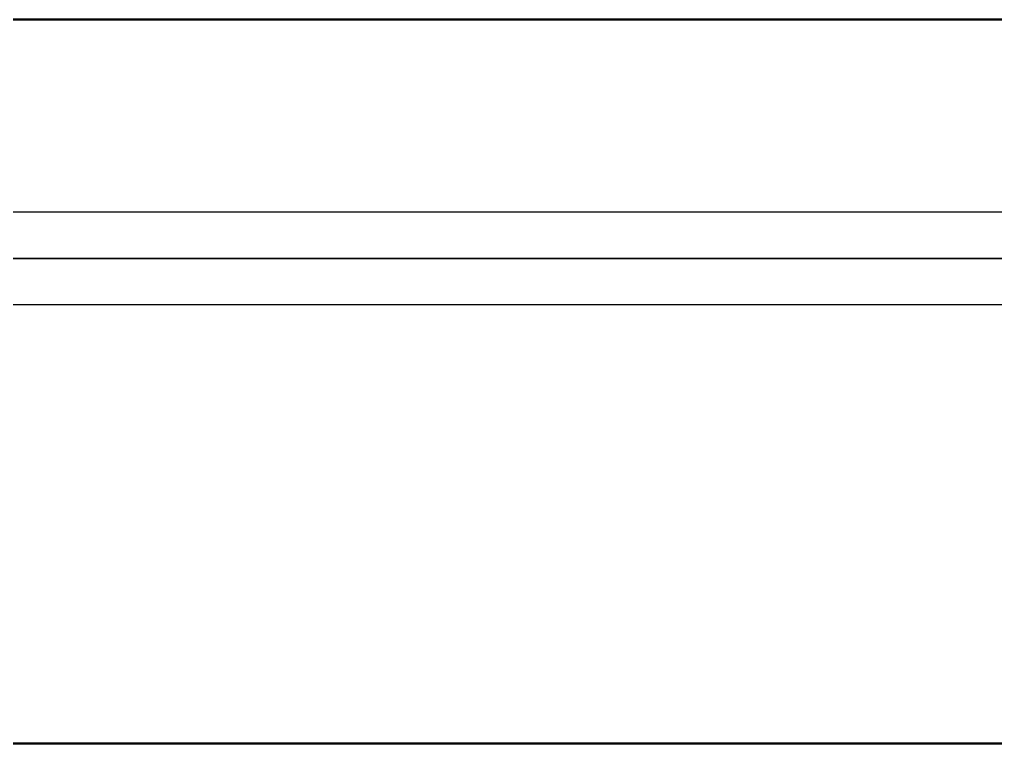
# Model space of a CAD drawing. Header units: millimetres. Extents: x 0 to 594, y 0 to 420.
# Drawn here: x 207.87 to 213.26, y 341.62 to 345.62 of the extents above; entities that cross this region are included whole.
import ezdxf

# ---------------------------------------------------------------- set-up
doc = ezdxf.new("R2010")
doc.units = ezdxf.units.MM
doc.linetypes.add('ISO02-TRAZOS', pattern=[3.75, 3, -0.75])
doc.layers.add('01-VISIBLE', color=7, linetype='CONTINUOUS', lineweight=50)
doc.layers.add('02-OCULTA', color=4, linetype='ISO02-TRAZOS', lineweight=25)

msp = doc.modelspace()

# ---------------------------------------------------------------- linework, layer by layer
at = {"layer": '01-VISIBLE'}
for p, q in [((223.3, 345.62), (182.5, 345.62)), ((223.3, 341.62), (182.5, 341.62))]:
    msp.add_line(p, q, dxfattribs=at)
at = {"layer": '02-OCULTA'}
for p, q in [((221.55, 345.62), (182.5, 345.62)), ((221.55, 345.62), (182.5, 345.62)), ((223.3, 345.62), (182.5, 345.62)), ((221.55, 341.62), (182.5, 341.62)), ((223.3, 341.62), (182.5, 341.62)), ((221.55, 341.62), (182.5, 341.62))]:
    msp.add_line(p, q, dxfattribs=at)
for points in [[(213.2955, 345.62), (213.2455, 345.62), (213.1954, 345.62), (213.1454, 345.62), (213.0954, 345.62), (213.0453, 345.62), (212.9953, 345.62), (212.9453, 345.62), (212.8953, 345.62), (212.8452, 345.62), (212.7952, 345.62), (212.7452, 345.62), (212.6952, 345.62), (212.6451, 345.62), (212.5951, 345.62), (212.5451, 345.62), (212.495, 345.62), (212.445, 345.62), (212.395, 345.62), (212.345, 345.62), (212.2949, 345.62), (212.2449, 345.62), (212.1949, 345.62), (212.1448, 345.62), (212.0948, 345.62), (212.0448, 345.62), (211.9948, 345.62), (211.9447, 345.62), (211.8947, 345.62), (211.8447, 345.62), (211.7947, 345.62), (211.7446, 345.62), (211.6946, 345.62), (211.6446, 345.62), (211.5945, 345.62), (211.5445, 345.62), (211.4945, 345.62), (211.4445, 345.62), (211.3944, 345.62), (211.3444, 345.62), (211.2944, 345.62), (211.2444, 345.62), (211.1943, 345.62), (211.1443, 345.62), (211.0943, 345.62), (211.0442, 345.62), (210.9942, 345.62), (210.9442, 345.62), (210.8942, 345.62), (210.8441, 345.62), (210.7941, 345.62), (210.7441, 345.62), (210.6941, 345.62), (210.644, 345.62), (210.594, 345.62), (210.544, 345.62), (210.4939, 345.62), (210.4439, 345.62), (210.3939, 345.62), (210.3439, 345.62), (210.2938, 345.62), (210.2438, 345.62), (210.1938, 345.62), (210.1438, 345.62), (210.0937, 345.62), (210.0437, 345.62), (209.9937, 345.62), (209.9436, 345.62), (209.8936, 345.62), (209.8436, 345.62), (209.7936, 345.62), (209.7435, 345.62), (209.6935, 345.62), (209.6435, 345.62), (209.5935, 345.62), (209.5434, 345.62), (209.4934, 345.62), (209.4434, 345.62), (209.3933, 345.62), (209.3433, 345.62), (209.2933, 345.62), (209.2433, 345.62), (209.1932, 345.62), (209.1432, 345.62), (209.0932, 345.62), (209.0432, 345.62), (208.9931, 345.62), (208.9431, 345.62), (208.8931, 345.62), (208.843, 345.62), (208.793, 345.62), (208.743, 345.62), (208.693, 345.62), (208.6429, 345.62), (208.5929, 345.62), (208.5429, 345.62), (208.4928, 345.62), (208.4428, 345.62), (208.3928, 345.62), (208.3428, 345.62), (208.2927, 345.62), (208.2427, 345.62), (208.1927, 345.62), (208.1427, 345.62), (208.0926, 345.62), (208.0426, 345.62), (207.9926, 345.62), (207.9425, 345.62), (207.8925, 345.62), (207.8425, 345.62)], [(207.8425, 345.62), (207.8925, 345.62), (207.9425, 345.62), (207.9926, 345.62), (208.0426, 345.62), (208.0926, 345.62), (208.1427, 345.62), (208.1927, 345.62), (208.2427, 345.62), (208.2927, 345.62), (208.3428, 345.62), (208.3928, 345.62), (208.4428, 345.62), (208.4928, 345.62), (208.5429, 345.62), (208.5929, 345.62), (208.6429, 345.62), (208.693, 345.62), (208.743, 345.62), (208.793, 345.62), (208.843, 345.62), (208.8931, 345.62), (208.9431, 345.62), (208.9931, 345.62), (209.0432, 345.62), (209.0932, 345.62), (209.1432, 345.62), (209.1932, 345.62), (209.2433, 345.62), (209.2933, 345.62), (209.3433, 345.62), (209.3933, 345.62), (209.4434, 345.62), (209.4934, 345.62), (209.5434, 345.62), (209.5935, 345.62), (209.6435, 345.62), (209.6935, 345.62), (209.7435, 345.62), (209.7936, 345.62), (209.8436, 345.62), (209.8936, 345.62), (209.9436, 345.62), (209.9937, 345.62), (210.0437, 345.62), (210.0937, 345.62), (210.1438, 345.62), (210.1938, 345.62), (210.2438, 345.62), (210.2938, 345.62), (210.3439, 345.62), (210.3939, 345.62), (210.4439, 345.62), (210.4939, 345.62), (210.544, 345.62), (210.594, 345.62), (210.644, 345.62), (210.6941, 345.62), (210.7441, 345.62), (210.7941, 345.62), (210.8441, 345.62), (210.8942, 345.62), (210.9442, 345.62), (210.9942, 345.62), (211.0442, 345.62), (211.0943, 345.62), (211.1443, 345.62), (211.1943, 345.62), (211.2444, 345.62), (211.2944, 345.62), (211.3444, 345.62), (211.3944, 345.62), (211.4445, 345.62), (211.4945, 345.62), (211.5445, 345.62), (211.5945, 345.62), (211.6446, 345.62), (211.6946, 345.62), (211.7446, 345.62), (211.7947, 345.62), (211.8447, 345.62), (211.8947, 345.62), (211.9447, 345.62), (211.9948, 345.62), (212.0448, 345.62), (212.0948, 345.62), (212.1448, 345.62), (212.1949, 345.62), (212.2449, 345.62), (212.2949, 345.62), (212.345, 345.62), (212.395, 345.62), (212.445, 345.62), (212.495, 345.62), (212.5451, 345.62), (212.5951, 345.62), (212.6451, 345.62), (212.6952, 345.62), (212.7452, 345.62), (212.7952, 345.62), (212.8452, 345.62), (212.8953, 345.62), (212.9453, 345.62), (212.9953, 345.62), (213.0453, 345.62), (213.0954, 345.62), (213.1454, 345.62), (213.1954, 345.62), (213.2455, 345.62), (213.2955, 345.62)], [(207.85, 345.62), (207.9, 345.62), (207.95, 345.62), (208, 345.62), (208.05, 345.62), (208.1, 345.62), (208.15, 345.62), (208.2, 345.62), (208.25, 345.62), (208.3, 345.62), (208.35, 345.62), (208.4, 345.62), (208.45, 345.62), (208.5, 345.62), (208.55, 345.62), (208.6, 345.62), (208.65, 345.62), (208.7, 345.62), (208.75, 345.62), (208.8, 345.62), (208.85, 345.62), (208.9, 345.62), (208.95, 345.62), (209, 345.62), (209.05, 345.62), (209.1, 345.62), (209.15, 345.62), (209.2, 345.62), (209.25, 345.62), (209.3, 345.62), (209.35, 345.62), (209.4, 345.62), (209.45, 345.62), (209.5, 345.62), (209.55, 345.62), (209.6, 345.62), (209.65, 345.62), (209.7, 345.62), (209.75, 345.62), (209.8, 345.62), (209.85, 345.62), (209.9, 345.62), (209.95, 345.62), (210, 345.62), (210.05, 345.62), (210.1, 345.62), (210.15, 345.62), (210.2, 345.62), (210.25, 345.62), (210.3, 345.62), (210.35, 345.62), (210.4, 345.62), (210.45, 345.62), (210.5, 345.62), (210.55, 345.62), (210.6, 345.62), (210.65, 345.62), (210.7, 345.62), (210.75, 345.62), (210.8, 345.62), (210.85, 345.62), (210.9, 345.62), (210.95, 345.62), (211, 345.62), (211.05, 345.62), (211.1, 345.62), (211.15, 345.62), (211.2, 345.62), (211.25, 345.62), (211.3, 345.62), (211.35, 345.62), (211.4, 345.62), (211.45, 345.62), (211.5, 345.62), (211.55, 345.62), (211.6, 345.62), (211.65, 345.62), (211.7, 345.62), (211.75, 345.62), (211.8, 345.62), (211.85, 345.62), (211.9, 345.62), (211.95, 345.62), (212, 345.62), (212.05, 345.62), (212.1, 345.62), (212.15, 345.62), (212.2, 345.62), (212.25, 345.62), (212.3, 345.62), (212.35, 345.62), (212.4, 345.62), (212.45, 345.62), (212.5, 345.62), (212.55, 345.62), (212.6, 345.62), (212.65, 345.62), (212.7, 345.62), (212.75, 345.62), (212.8, 345.62), (212.85, 345.62), (212.9, 345.62), (212.95, 345.62), (213, 345.62), (213.05, 345.62), (213.1, 345.62), (213.15, 345.62), (213.2, 345.62), (213.25, 345.62), (213.3, 345.62)], [(213.2778, 345.62), (213.2277, 345.62), (213.1776, 345.62), (213.1274, 345.62), (213.0773, 345.62), (213.0272, 345.62), (212.977, 345.62), (212.9269, 345.62), (212.8767, 345.62), (212.8266, 345.62), (212.7765, 345.62), (212.7263, 345.62), (212.6762, 345.62), (212.6261, 345.62), (212.5759, 345.62), (212.5258, 345.62), (212.4757, 345.62), (212.4255, 345.62), (212.3754, 345.62), (212.3253, 345.62), (212.2751, 345.62), (212.225, 345.62), (212.1749, 345.62), (212.1247, 345.62), (212.0746, 345.62), (212.0245, 345.62), (211.9743, 345.62), (211.9242, 345.62), (211.8741, 345.62), (211.8239, 345.62), (211.7738, 345.62), (211.7237, 345.62), (211.6735, 345.62), (211.6234, 345.62), (211.5733, 345.62), (211.5231, 345.62), (211.473, 345.62), (211.4228, 345.62), (211.3727, 345.62), (211.3226, 345.62), (211.2724, 345.62), (211.2223, 345.62), (211.1722, 345.62), (211.122, 345.62), (211.0719, 345.62), (211.0218, 345.62), (210.9716, 345.62), (210.9215, 345.62), (210.8714, 345.62), (210.8212, 345.62), (210.7711, 345.62), (210.721, 345.62), (210.6708, 345.62), (210.6207, 345.62), (210.5706, 345.62), (210.5204, 345.62), (210.4703, 345.62), (210.4202, 345.62), (210.37, 345.62), (210.3199, 345.62), (210.2698, 345.62), (210.2196, 345.62), (210.1695, 345.62), (210.1194, 345.62), (210.0692, 345.62), (210.0191, 345.62), (209.969, 345.62), (209.9188, 345.62), (209.8687, 345.62), (209.8185, 345.62), (209.7684, 345.62), (209.7183, 345.62), (209.6681, 345.62), (209.618, 345.62), (209.5679, 345.62), (209.5177, 345.62), (209.4676, 345.62), (209.4175, 345.62), (209.3673, 345.62), (209.3172, 345.62), (209.2671, 345.62), (209.2169, 345.62), (209.1668, 345.62), (209.1167, 345.62), (209.0665, 345.62), (209.0164, 345.62), (208.9663, 345.62), (208.9161, 345.62), (208.866, 345.62), (208.8159, 345.62), (208.7657, 345.62), (208.7156, 345.62), (208.6655, 345.62), (208.6153, 345.62), (208.5652, 345.62), (208.5151, 345.62), (208.4649, 345.62), (208.4148, 345.62), (208.3647, 345.62), (208.3145, 345.62), (208.2644, 345.62), (208.2142, 345.62), (208.1641, 345.62), (208.114, 345.62), (208.0638, 345.62), (208.0137, 345.62), (207.9636, 345.62), (207.9134, 345.62), (207.8633, 345.62)], [(213.3234, 344.556), (213.2267, 344.556), (213.13, 344.556), (213.0333, 344.556), (212.9366, 344.556), (212.8399, 344.556), (212.7432, 344.556), (212.6465, 344.556), (212.5498, 344.556), (212.4531, 344.556), (212.3564, 344.556), (212.2597, 344.556), (212.163, 344.556), (212.0663, 344.556), (211.9696, 344.556), (211.8729, 344.556), (211.7762, 344.556), (211.6795, 344.556), (211.5828, 344.556), (211.4861, 344.556), (211.3894, 344.556), (211.2927, 344.556), (211.196, 344.556), (211.0993, 344.556), (211.0026, 344.556), (210.9059, 344.556), (210.8092, 344.556), (210.7125, 344.556), (210.6158, 344.556), (210.5191, 344.556), (210.4224, 344.556), (210.3257, 344.556), (210.229, 344.556), (210.1323, 344.556), (210.0356, 344.556), (209.9389, 344.556), (209.8422, 344.556), (209.7455, 344.556), (209.6488, 344.556), (209.5521, 344.556), (209.4554, 344.556), (209.3587, 344.556), (209.262, 344.556), (209.1653, 344.556), (209.0686, 344.556), (208.9719, 344.556), (208.8752, 344.556), (208.7785, 344.556), (208.6818, 344.556), (208.5851, 344.556), (208.4884, 344.556), (208.3917, 344.556), (208.295, 344.556), (208.1983, 344.556), (208.1016, 344.556), (208.0049, 344.556), (207.9082, 344.556), (207.8115, 344.556)], [(213.2803, 344.556), (213.2302, 344.556), (213.1801, 344.556), (213.13, 344.556), (213.0799, 344.556), (213.0298, 344.556), (212.9797, 344.556), (212.9296, 344.556), (212.8795, 344.556), (212.8294, 344.556), (212.7793, 344.556), (212.7292, 344.556), (212.6791, 344.556), (212.629, 344.556), (212.5789, 344.556), (212.5288, 344.556), (212.4787, 344.556), (212.4285, 344.556), (212.3784, 344.556), (212.3283, 344.556), (212.2782, 344.556), (212.2281, 344.556), (212.178, 344.556), (212.1279, 344.556), (212.0778, 344.556), (212.0277, 344.556), (211.9776, 344.556), (211.9275, 344.556), (211.8774, 344.556), (211.8273, 344.556), (211.7772, 344.556), (211.7271, 344.556), (211.677, 344.556), (211.6269, 344.556), (211.5768, 344.556), (211.5267, 344.556), (211.4766, 344.556), (211.4265, 344.556), (211.3764, 344.556), (211.3263, 344.556), (211.2762, 344.556), (211.2261, 344.556), (211.176, 344.556), (211.1259, 344.556), (211.0758, 344.556), (211.0256, 344.556), (210.9755, 344.556), (210.9254, 344.556), (210.8753, 344.556), (210.8252, 344.556), (210.7751, 344.556), (210.725, 344.556), (210.6749, 344.556), (210.6248, 344.556), (210.5747, 344.556), (210.5246, 344.556), (210.4745, 344.556), (210.4244, 344.556), (210.3743, 344.556), (210.3242, 344.556), (210.2741, 344.556), (210.224, 344.556), (210.1739, 344.556), (210.1238, 344.556), (210.0737, 344.556), (210.0236, 344.556), (209.9735, 344.556), (209.9234, 344.556), (209.8733, 344.556), (209.8232, 344.556), (209.7731, 344.556), (209.723, 344.556), (209.6728, 344.556), (209.6227, 344.556), (209.5726, 344.556), (209.5225, 344.556), (209.4724, 344.556), (209.4223, 344.556), (209.3722, 344.556), (209.3221, 344.556), (209.272, 344.556), (209.2219, 344.556), (209.1718, 344.556), (209.1217, 344.556), (209.0716, 344.556), (209.0215, 344.556), (208.9714, 344.556), (208.9213, 344.556), (208.8712, 344.556), (208.8211, 344.556), (208.771, 344.556), (208.7209, 344.556), (208.6708, 344.556), (208.6207, 344.556), (208.5706, 344.556), (208.5205, 344.556), (208.4704, 344.556), (208.4203, 344.556), (208.3702, 344.556), (208.3201, 344.556), (208.2699, 344.556), (208.2198, 344.556), (208.1697, 344.556), (208.1196, 344.556), (208.0695, 344.556), (208.0194, 344.556), (207.9693, 344.556), (207.9192, 344.556), (207.8691, 344.556)], [(207.785, 344.3), (207.8825, 344.3), (207.98, 344.3), (208.0775, 344.3), (208.175, 344.3), (208.2725, 344.3), (208.37, 344.3), (208.4675, 344.3), (208.565, 344.3), (208.6625, 344.3), (208.76, 344.3), (208.8575, 344.3), (208.955, 344.3), (209.0525, 344.3), (209.15, 344.3), (209.2475, 344.3), (209.345, 344.3), (209.4425, 344.3), (209.54, 344.3), (209.6375, 344.3), (209.735, 344.3), (209.8325, 344.3), (209.93, 344.3), (210.0275, 344.3), (210.125, 344.3), (210.2225, 344.3), (210.32, 344.3), (210.4175, 344.3), (210.515, 344.3), (210.6125, 344.3), (210.71, 344.3), (210.8075, 344.3), (210.905, 344.3), (211.0025, 344.3), (211.1, 344.3), (211.1975, 344.3), (211.295, 344.3), (211.3925, 344.3), (211.49, 344.3), (211.5875, 344.3), (211.685, 344.3), (211.7825, 344.3), (211.88, 344.3), (211.9775, 344.3), (212.075, 344.3), (212.1725, 344.3), (212.27, 344.3), (212.3675, 344.3), (212.465, 344.3), (212.5625, 344.3), (212.66, 344.3), (212.7575, 344.3), (212.855, 344.3), (212.9525, 344.3), (213.05, 344.3), (213.1475, 344.3), (213.245, 344.3), (213.3425, 344.3)], [(207.785, 344.3), (207.8825, 344.3), (207.98, 344.3), (208.0775, 344.3), (208.175, 344.3), (208.2725, 344.3), (208.37, 344.3), (208.4675, 344.3), (208.565, 344.3), (208.6625, 344.3), (208.76, 344.3), (208.8575, 344.3), (208.955, 344.3), (209.0525, 344.3), (209.15, 344.3), (209.2475, 344.3), (209.345, 344.3), (209.4425, 344.3), (209.54, 344.3), (209.6375, 344.3), (209.735, 344.3), (209.8325, 344.3), (209.93, 344.3), (210.0275, 344.3), (210.125, 344.3), (210.2225, 344.3), (210.32, 344.3), (210.4175, 344.3), (210.515, 344.3), (210.6125, 344.3), (210.71, 344.3), (210.8075, 344.3), (210.905, 344.3), (211.0025, 344.3), (211.1, 344.3), (211.1975, 344.3), (211.295, 344.3), (211.3925, 344.3), (211.49, 344.3), (211.5875, 344.3), (211.685, 344.3), (211.7825, 344.3), (211.88, 344.3), (211.9775, 344.3), (212.075, 344.3), (212.1725, 344.3), (212.27, 344.3), (212.3675, 344.3), (212.465, 344.3), (212.5625, 344.3), (212.66, 344.3), (212.7575, 344.3), (212.855, 344.3), (212.9525, 344.3), (213.05, 344.3), (213.1475, 344.3), (213.245, 344.3), (213.3425, 344.3)], [(213.2851, 344.3), (213.235, 344.3), (213.185, 344.3), (213.1349, 344.3), (213.0848, 344.3), (213.0347, 344.3), (212.9846, 344.3), (212.9346, 344.3), (212.8845, 344.3), (212.8344, 344.3), (212.7843, 344.3), (212.7343, 344.3), (212.6842, 344.3), (212.6341, 344.3), (212.584, 344.3), (212.5339, 344.3), (212.4839, 344.3), (212.4338, 344.3), (212.3837, 344.3), (212.3336, 344.3), (212.2836, 344.3), (212.2335, 344.3), (212.1834, 344.3), (212.1333, 344.3), (212.0832, 344.3), (212.0332, 344.3), (211.9831, 344.3), (211.933, 344.3), (211.8829, 344.3), (211.8328, 344.3), (211.7828, 344.3), (211.7327, 344.3), (211.6826, 344.3), (211.6325, 344.3), (211.5825, 344.3), (211.5324, 344.3), (211.4823, 344.3), (211.4322, 344.3), (211.3821, 344.3), (211.3321, 344.3), (211.282, 344.3), (211.2319, 344.3), (211.1818, 344.3), (211.1317, 344.3), (211.0817, 344.3), (211.0316, 344.3), (210.9815, 344.3), (210.9314, 344.3), (210.8814, 344.3), (210.8313, 344.3), (210.7812, 344.3), (210.7311, 344.3), (210.681, 344.3), (210.631, 344.3), (210.5809, 344.3), (210.5308, 344.3), (210.4807, 344.3), (210.4307, 344.3), (210.3806, 344.3), (210.3305, 344.3), (210.2804, 344.3), (210.2303, 344.3), (210.1803, 344.3), (210.1302, 344.3), (210.0801, 344.3), (210.03, 344.3), (209.9799, 344.3), (209.9299, 344.3), (209.8798, 344.3), (209.8297, 344.3), (209.7796, 344.3), (209.7296, 344.3), (209.6795, 344.3), (209.6294, 344.3), (209.5793, 344.3), (209.5292, 344.3), (209.4792, 344.3), (209.4291, 344.3), (209.379, 344.3), (209.3289, 344.3), (209.2789, 344.3), (209.2288, 344.3), (209.1787, 344.3), (209.1286, 344.3), (209.0785, 344.3), (209.0285, 344.3), (208.9784, 344.3), (208.9283, 344.3), (208.8782, 344.3), (208.8281, 344.3), (208.7781, 344.3), (208.728, 344.3), (208.6779, 344.3), (208.6278, 344.3), (208.5778, 344.3), (208.5277, 344.3), (208.4776, 344.3), (208.4275, 344.3), (208.3774, 344.3), (208.3274, 344.3), (208.2773, 344.3), (208.2272, 344.3), (208.1771, 344.3), (208.127, 344.3), (208.077, 344.3), (208.0269, 344.3), (207.9768, 344.3), (207.9267, 344.3), (207.8767, 344.3), (207.8266, 344.3)], [(213.2851, 344.3), (213.235, 344.3), (213.185, 344.3), (213.1349, 344.3), (213.0848, 344.3), (213.0347, 344.3), (212.9846, 344.3), (212.9346, 344.3), (212.8845, 344.3), (212.8344, 344.3), (212.7843, 344.3), (212.7343, 344.3), (212.6842, 344.3), (212.6341, 344.3), (212.584, 344.3), (212.5339, 344.3), (212.4839, 344.3), (212.4338, 344.3), (212.3837, 344.3), (212.3336, 344.3), (212.2836, 344.3), (212.2335, 344.3), (212.1834, 344.3), (212.1333, 344.3), (212.0832, 344.3), (212.0332, 344.3), (211.9831, 344.3), (211.933, 344.3), (211.8829, 344.3), (211.8328, 344.3), (211.7828, 344.3), (211.7327, 344.3), (211.6826, 344.3), (211.6325, 344.3), (211.5825, 344.3), (211.5324, 344.3), (211.4823, 344.3), (211.4322, 344.3), (211.3821, 344.3), (211.3321, 344.3), (211.282, 344.3), (211.2319, 344.3), (211.1818, 344.3), (211.1317, 344.3), (211.0817, 344.3), (211.0316, 344.3), (210.9815, 344.3), (210.9314, 344.3), (210.8814, 344.3), (210.8313, 344.3), (210.7812, 344.3), (210.7311, 344.3), (210.681, 344.3), (210.631, 344.3), (210.5809, 344.3), (210.5308, 344.3), (210.4807, 344.3), (210.4307, 344.3), (210.3806, 344.3), (210.3305, 344.3), (210.2804, 344.3), (210.2303, 344.3), (210.1803, 344.3), (210.1302, 344.3), (210.0801, 344.3), (210.03, 344.3), (209.9799, 344.3), (209.9299, 344.3), (209.8798, 344.3), (209.8297, 344.3), (209.7796, 344.3), (209.7296, 344.3), (209.6795, 344.3), (209.6294, 344.3), (209.5793, 344.3), (209.5292, 344.3), (209.4792, 344.3), (209.4291, 344.3), (209.379, 344.3), (209.3289, 344.3), (209.2789, 344.3), (209.2288, 344.3), (209.1787, 344.3), (209.1286, 344.3), (209.0785, 344.3), (209.0285, 344.3), (208.9784, 344.3), (208.9283, 344.3), (208.8782, 344.3), (208.8281, 344.3), (208.7781, 344.3), (208.728, 344.3), (208.6779, 344.3), (208.6278, 344.3), (208.5778, 344.3), (208.5277, 344.3), (208.4776, 344.3), (208.4275, 344.3), (208.3774, 344.3), (208.3274, 344.3), (208.2773, 344.3), (208.2272, 344.3), (208.1771, 344.3), (208.127, 344.3), (208.077, 344.3), (208.0269, 344.3), (207.9768, 344.3), (207.9267, 344.3), (207.8767, 344.3), (207.8266, 344.3)], [(207.8396, 344.3), (207.9355, 344.3), (208.0314, 344.3), (208.1273, 344.3), (208.2232, 344.3), (208.3191, 344.3), (208.415, 344.3), (208.5109, 344.3), (208.6068, 344.3), (208.7027, 344.3), (208.7986, 344.3), (208.8945, 344.3), (208.9904, 344.3), (209.0863, 344.3), (209.1822, 344.3), (209.2781, 344.3), (209.374, 344.3), (209.4699, 344.3), (209.5658, 344.3), (209.6617, 344.3), (209.7576, 344.3), (209.8535, 344.3), (209.9494, 344.3), (210.0453, 344.3), (210.1412, 344.3), (210.2371, 344.3), (210.333, 344.3), (210.4289, 344.3), (210.5248, 344.3), (210.6207, 344.3), (210.7166, 344.3), (210.8125, 344.3), (210.9084, 344.3), (211.0043, 344.3), (211.1002, 344.3), (211.1961, 344.3), (211.292, 344.3), (211.3879, 344.3), (211.4838, 344.3), (211.5797, 344.3), (211.6756, 344.3), (211.7715, 344.3), (211.8674, 344.3), (211.9633, 344.3), (212.0592, 344.3), (212.1551, 344.3), (212.251, 344.3), (212.3469, 344.3), (212.4428, 344.3), (212.5387, 344.3), (212.6346, 344.3), (212.7305, 344.3), (212.8264, 344.3), (212.9223, 344.3), (213.0182, 344.3), (213.1141, 344.3), (213.21, 344.3), (213.3059, 344.3)], [(207.8396, 344.3), (207.9355, 344.3), (208.0314, 344.3), (208.1273, 344.3), (208.2232, 344.3), (208.3191, 344.3), (208.415, 344.3), (208.5109, 344.3), (208.6068, 344.3), (208.7027, 344.3), (208.7986, 344.3), (208.8945, 344.3), (208.9904, 344.3), (209.0863, 344.3), (209.1822, 344.3), (209.2781, 344.3), (209.374, 344.3), (209.4699, 344.3), (209.5658, 344.3), (209.6617, 344.3), (209.7576, 344.3), (209.8535, 344.3), (209.9494, 344.3), (210.0453, 344.3), (210.1412, 344.3), (210.2371, 344.3), (210.333, 344.3), (210.4289, 344.3), (210.5248, 344.3), (210.6207, 344.3), (210.7166, 344.3), (210.8125, 344.3), (210.9084, 344.3), (211.0043, 344.3), (211.1002, 344.3), (211.1961, 344.3), (211.292, 344.3), (211.3879, 344.3), (211.4838, 344.3), (211.5797, 344.3), (211.6756, 344.3), (211.7715, 344.3), (211.8674, 344.3), (211.9633, 344.3), (212.0592, 344.3), (212.1551, 344.3), (212.251, 344.3), (212.3469, 344.3), (212.4428, 344.3), (212.5387, 344.3), (212.6346, 344.3), (212.7305, 344.3), (212.8264, 344.3), (212.9223, 344.3), (213.0182, 344.3), (213.1141, 344.3), (213.21, 344.3), (213.3059, 344.3)], [(213.3, 344.3), (213.25, 344.3), (213.2, 344.3), (213.15, 344.3), (213.1, 344.3), (213.05, 344.3), (213, 344.3), (212.95, 344.3), (212.9, 344.3), (212.85, 344.3), (212.8, 344.3), (212.75, 344.3), (212.7, 344.3), (212.65, 344.3), (212.6, 344.3), (212.55, 344.3), (212.5, 344.3), (212.45, 344.3), (212.4, 344.3), (212.35, 344.3), (212.3, 344.3), (212.25, 344.3), (212.2, 344.3), (212.15, 344.3), (212.1, 344.3), (212.05, 344.3), (212, 344.3), (211.95, 344.3), (211.9, 344.3), (211.85, 344.3), (211.8, 344.3), (211.75, 344.3), (211.7, 344.3), (211.65, 344.3), (211.6, 344.3), (211.55, 344.3), (211.5, 344.3), (211.45, 344.3), (211.4, 344.3), (211.35, 344.3), (211.3, 344.3), (211.25, 344.3), (211.2, 344.3), (211.15, 344.3), (211.1, 344.3), (211.05, 344.3), (211, 344.3), (210.95, 344.3), (210.9, 344.3), (210.85, 344.3), (210.8, 344.3), (210.75, 344.3), (210.7, 344.3), (210.65, 344.3), (210.6, 344.3), (210.55, 344.3), (210.5, 344.3), (210.45, 344.3), (210.4, 344.3), (210.35, 344.3), (210.3, 344.3), (210.25, 344.3), (210.2, 344.3), (210.15, 344.3), (210.1, 344.3), (210.05, 344.3), (210, 344.3), (209.95, 344.3), (209.9, 344.3), (209.85, 344.3), (209.8, 344.3), (209.75, 344.3), (209.7, 344.3), (209.65, 344.3), (209.6, 344.3), (209.55, 344.3), (209.5, 344.3), (209.45, 344.3), (209.4, 344.3), (209.35, 344.3), (209.3, 344.3), (209.25, 344.3), (209.2, 344.3), (209.15, 344.3), (209.1, 344.3), (209.05, 344.3), (209, 344.3), (208.95, 344.3), (208.9, 344.3), (208.85, 344.3), (208.8, 344.3), (208.75, 344.3), (208.7, 344.3), (208.65, 344.3), (208.6, 344.3), (208.55, 344.3), (208.5, 344.3), (208.45, 344.3), (208.4, 344.3), (208.35, 344.3), (208.3, 344.3), (208.25, 344.3), (208.2, 344.3), (208.15, 344.3), (208.1, 344.3), (208.05, 344.3), (208, 344.3), (207.95, 344.3), (207.9, 344.3), (207.85, 344.3)], [(213.3, 344.3), (213.25, 344.3), (213.2, 344.3), (213.15, 344.3), (213.1, 344.3), (213.05, 344.3), (213, 344.3), (212.95, 344.3), (212.9, 344.3), (212.85, 344.3), (212.8, 344.3), (212.75, 344.3), (212.7, 344.3), (212.65, 344.3), (212.6, 344.3), (212.55, 344.3), (212.5, 344.3), (212.45, 344.3), (212.4, 344.3), (212.35, 344.3), (212.3, 344.3), (212.25, 344.3), (212.2, 344.3), (212.15, 344.3), (212.1, 344.3), (212.05, 344.3), (212, 344.3), (211.95, 344.3), (211.9, 344.3), (211.85, 344.3), (211.8, 344.3), (211.75, 344.3), (211.7, 344.3), (211.65, 344.3), (211.6, 344.3), (211.55, 344.3), (211.5, 344.3), (211.45, 344.3), (211.4, 344.3), (211.35, 344.3), (211.3, 344.3), (211.25, 344.3), (211.2, 344.3), (211.15, 344.3), (211.1, 344.3), (211.05, 344.3), (211, 344.3), (210.95, 344.3), (210.9, 344.3), (210.85, 344.3), (210.8, 344.3), (210.75, 344.3), (210.7, 344.3), (210.65, 344.3), (210.6, 344.3), (210.55, 344.3), (210.5, 344.3), (210.45, 344.3), (210.4, 344.3), (210.35, 344.3), (210.3, 344.3), (210.25, 344.3), (210.2, 344.3), (210.15, 344.3), (210.1, 344.3), (210.05, 344.3), (210, 344.3), (209.95, 344.3), (209.9, 344.3), (209.85, 344.3), (209.8, 344.3), (209.75, 344.3), (209.7, 344.3), (209.65, 344.3), (209.6, 344.3), (209.55, 344.3), (209.5, 344.3), (209.45, 344.3), (209.4, 344.3), (209.35, 344.3), (209.3, 344.3), (209.25, 344.3), (209.2, 344.3), (209.15, 344.3), (209.1, 344.3), (209.05, 344.3), (209, 344.3), (208.95, 344.3), (208.9, 344.3), (208.85, 344.3), (208.8, 344.3), (208.75, 344.3), (208.7, 344.3), (208.65, 344.3), (208.6, 344.3), (208.55, 344.3), (208.5, 344.3), (208.45, 344.3), (208.4, 344.3), (208.35, 344.3), (208.3, 344.3), (208.25, 344.3), (208.2, 344.3), (208.15, 344.3), (208.1, 344.3), (208.05, 344.3), (208, 344.3), (207.95, 344.3), (207.9, 344.3), (207.85, 344.3)], [(213.3234, 344.044), (213.2267, 344.044), (213.13, 344.044), (213.0333, 344.044), (212.9366, 344.044), (212.8399, 344.044), (212.7432, 344.044), (212.6465, 344.044), (212.5498, 344.044), (212.4531, 344.044), (212.3564, 344.044), (212.2597, 344.044), (212.163, 344.044), (212.0663, 344.044), (211.9696, 344.044), (211.8729, 344.044), (211.7762, 344.044), (211.6795, 344.044), (211.5828, 344.044), (211.4861, 344.044), (211.3894, 344.044), (211.2927, 344.044), (211.196, 344.044), (211.0993, 344.044), (211.0026, 344.044), (210.9059, 344.044), (210.8092, 344.044), (210.7125, 344.044), (210.6158, 344.044), (210.5191, 344.044), (210.4224, 344.044), (210.3257, 344.044), (210.229, 344.044), (210.1323, 344.044), (210.0356, 344.044), (209.9389, 344.044), (209.8422, 344.044), (209.7455, 344.044), (209.6488, 344.044), (209.5521, 344.044), (209.4554, 344.044), (209.3587, 344.044), (209.262, 344.044), (209.1653, 344.044), (209.0686, 344.044), (208.9719, 344.044), (208.8752, 344.044), (208.7785, 344.044), (208.6818, 344.044), (208.5851, 344.044), (208.4884, 344.044), (208.3917, 344.044), (208.295, 344.044), (208.1983, 344.044), (208.1016, 344.044), (208.0049, 344.044), (207.9082, 344.044), (207.8115, 344.044)], [(213.2803, 344.044), (213.2302, 344.044), (213.1801, 344.044), (213.13, 344.044), (213.0799, 344.044), (213.0298, 344.044), (212.9797, 344.044), (212.9296, 344.044), (212.8795, 344.044), (212.8294, 344.044), (212.7793, 344.044), (212.7292, 344.044), (212.6791, 344.044), (212.629, 344.044), (212.5789, 344.044), (212.5288, 344.044), (212.4787, 344.044), (212.4285, 344.044), (212.3784, 344.044), (212.3283, 344.044), (212.2782, 344.044), (212.2281, 344.044), (212.178, 344.044), (212.1279, 344.044), (212.0778, 344.044), (212.0277, 344.044), (211.9776, 344.044), (211.9275, 344.044), (211.8774, 344.044), (211.8273, 344.044), (211.7772, 344.044), (211.7271, 344.044), (211.677, 344.044), (211.6269, 344.044), (211.5768, 344.044), (211.5267, 344.044), (211.4766, 344.044), (211.4265, 344.044), (211.3764, 344.044), (211.3263, 344.044), (211.2762, 344.044), (211.2261, 344.044), (211.176, 344.044), (211.1259, 344.044), (211.0758, 344.044), (211.0256, 344.044), (210.9755, 344.044), (210.9254, 344.044), (210.8753, 344.044), (210.8252, 344.044), (210.7751, 344.044), (210.725, 344.044), (210.6749, 344.044), (210.6248, 344.044), (210.5747, 344.044), (210.5246, 344.044), (210.4745, 344.044), (210.4244, 344.044), (210.3743, 344.044), (210.3242, 344.044), (210.2741, 344.044), (210.224, 344.044), (210.1739, 344.044), (210.1238, 344.044), (210.0737, 344.044), (210.0236, 344.044), (209.9735, 344.044), (209.9234, 344.044), (209.8733, 344.044), (209.8232, 344.044), (209.7731, 344.044), (209.723, 344.044), (209.6728, 344.044), (209.6227, 344.044), (209.5726, 344.044), (209.5225, 344.044), (209.4724, 344.044), (209.4223, 344.044), (209.3722, 344.044), (209.3221, 344.044), (209.272, 344.044), (209.2219, 344.044), (209.1718, 344.044), (209.1217, 344.044), (209.0716, 344.044), (209.0215, 344.044), (208.9714, 344.044), (208.9213, 344.044), (208.8712, 344.044), (208.8211, 344.044), (208.771, 344.044), (208.7209, 344.044), (208.6708, 344.044), (208.6207, 344.044), (208.5706, 344.044), (208.5205, 344.044), (208.4704, 344.044), (208.4203, 344.044), (208.3702, 344.044), (208.3201, 344.044), (208.2699, 344.044), (208.2198, 344.044), (208.1697, 344.044), (208.1196, 344.044), (208.0695, 344.044), (208.0194, 344.044), (207.9693, 344.044), (207.9192, 344.044), (207.8691, 344.044)], [(213.2955, 341.62), (213.2455, 341.62), (213.1954, 341.62), (213.1454, 341.62), (213.0954, 341.62), (213.0453, 341.62), (212.9953, 341.62), (212.9453, 341.62), (212.8953, 341.62), (212.8452, 341.62), (212.7952, 341.62), (212.7452, 341.62), (212.6952, 341.62), (212.6451, 341.62), (212.5951, 341.62), (212.5451, 341.62), (212.495, 341.62), (212.445, 341.62), (212.395, 341.62), (212.345, 341.62), (212.2949, 341.62), (212.2449, 341.62), (212.1949, 341.62), (212.1448, 341.62), (212.0948, 341.62), (212.0448, 341.62), (211.9948, 341.62), (211.9447, 341.62), (211.8947, 341.62), (211.8447, 341.62), (211.7947, 341.62), (211.7446, 341.62), (211.6946, 341.62), (211.6446, 341.62), (211.5945, 341.62), (211.5445, 341.62), (211.4945, 341.62), (211.4445, 341.62), (211.3944, 341.62), (211.3444, 341.62), (211.2944, 341.62), (211.2444, 341.62), (211.1943, 341.62), (211.1443, 341.62), (211.0943, 341.62), (211.0442, 341.62), (210.9942, 341.62), (210.9442, 341.62), (210.8942, 341.62), (210.8441, 341.62), (210.7941, 341.62), (210.7441, 341.62), (210.6941, 341.62), (210.644, 341.62), (210.594, 341.62), (210.544, 341.62), (210.4939, 341.62), (210.4439, 341.62), (210.3939, 341.62), (210.3439, 341.62), (210.2938, 341.62), (210.2438, 341.62), (210.1938, 341.62), (210.1438, 341.62), (210.0937, 341.62), (210.0437, 341.62), (209.9937, 341.62), (209.9436, 341.62), (209.8936, 341.62), (209.8436, 341.62), (209.7936, 341.62), (209.7435, 341.62), (209.6935, 341.62), (209.6435, 341.62), (209.5935, 341.62), (209.5434, 341.62), (209.4934, 341.62), (209.4434, 341.62), (209.3933, 341.62), (209.3433, 341.62), (209.2933, 341.62), (209.2433, 341.62), (209.1932, 341.62), (209.1432, 341.62), (209.0932, 341.62), (209.0432, 341.62), (208.9931, 341.62), (208.9431, 341.62), (208.8931, 341.62), (208.843, 341.62), (208.793, 341.62), (208.743, 341.62), (208.693, 341.62), (208.6429, 341.62), (208.5929, 341.62), (208.5429, 341.62), (208.4928, 341.62), (208.4428, 341.62), (208.3928, 341.62), (208.3428, 341.62), (208.2927, 341.62), (208.2427, 341.62), (208.1927, 341.62), (208.1427, 341.62), (208.0926, 341.62), (208.0426, 341.62), (207.9926, 341.62), (207.9425, 341.62), (207.8925, 341.62), (207.8425, 341.62)], [(207.8425, 341.62), (207.8925, 341.62), (207.9425, 341.62), (207.9926, 341.62), (208.0426, 341.62), (208.0926, 341.62), (208.1427, 341.62), (208.1927, 341.62), (208.2427, 341.62), (208.2927, 341.62), (208.3428, 341.62), (208.3928, 341.62), (208.4428, 341.62), (208.4928, 341.62), (208.5429, 341.62), (208.5929, 341.62), (208.6429, 341.62), (208.693, 341.62), (208.743, 341.62), (208.793, 341.62), (208.843, 341.62), (208.8931, 341.62), (208.9431, 341.62), (208.9931, 341.62), (209.0432, 341.62), (209.0932, 341.62), (209.1432, 341.62), (209.1932, 341.62), (209.2433, 341.62), (209.2933, 341.62), (209.3433, 341.62), (209.3933, 341.62), (209.4434, 341.62), (209.4934, 341.62), (209.5434, 341.62), (209.5935, 341.62), (209.6435, 341.62), (209.6935, 341.62), (209.7435, 341.62), (209.7936, 341.62), (209.8436, 341.62), (209.8936, 341.62), (209.9436, 341.62), (209.9937, 341.62), (210.0437, 341.62), (210.0937, 341.62), (210.1438, 341.62), (210.1938, 341.62), (210.2438, 341.62), (210.2938, 341.62), (210.3439, 341.62), (210.3939, 341.62), (210.4439, 341.62), (210.4939, 341.62), (210.544, 341.62), (210.594, 341.62), (210.644, 341.62), (210.6941, 341.62), (210.7441, 341.62), (210.7941, 341.62), (210.8441, 341.62), (210.8942, 341.62), (210.9442, 341.62), (210.9942, 341.62), (211.0442, 341.62), (211.0943, 341.62), (211.1443, 341.62), (211.1943, 341.62), (211.2444, 341.62), (211.2944, 341.62), (211.3444, 341.62), (211.3944, 341.62), (211.4445, 341.62), (211.4945, 341.62), (211.5445, 341.62), (211.5945, 341.62), (211.6446, 341.62), (211.6946, 341.62), (211.7446, 341.62), (211.7947, 341.62), (211.8447, 341.62), (211.8947, 341.62), (211.9447, 341.62), (211.9948, 341.62), (212.0448, 341.62), (212.0948, 341.62), (212.1448, 341.62), (212.1949, 341.62), (212.2449, 341.62), (212.2949, 341.62), (212.345, 341.62), (212.395, 341.62), (212.445, 341.62), (212.495, 341.62), (212.5451, 341.62), (212.5951, 341.62), (212.6451, 341.62), (212.6952, 341.62), (212.7452, 341.62), (212.7952, 341.62), (212.8452, 341.62), (212.8953, 341.62), (212.9453, 341.62), (212.9953, 341.62), (213.0453, 341.62), (213.0954, 341.62), (213.1454, 341.62), (213.1954, 341.62), (213.2455, 341.62), (213.2955, 341.62)], [(207.85, 341.62), (207.9, 341.62), (207.95, 341.62), (208, 341.62), (208.05, 341.62), (208.1, 341.62), (208.15, 341.62), (208.2, 341.62), (208.25, 341.62), (208.3, 341.62), (208.35, 341.62), (208.4, 341.62), (208.45, 341.62), (208.5, 341.62), (208.55, 341.62), (208.6, 341.62), (208.65, 341.62), (208.7, 341.62), (208.75, 341.62), (208.8, 341.62), (208.85, 341.62), (208.9, 341.62), (208.95, 341.62), (209, 341.62), (209.05, 341.62), (209.1, 341.62), (209.15, 341.62), (209.2, 341.62), (209.25, 341.62), (209.3, 341.62), (209.35, 341.62), (209.4, 341.62), (209.45, 341.62), (209.5, 341.62), (209.55, 341.62), (209.6, 341.62), (209.65, 341.62), (209.7, 341.62), (209.75, 341.62), (209.8, 341.62), (209.85, 341.62), (209.9, 341.62), (209.95, 341.62), (210, 341.62), (210.05, 341.62), (210.1, 341.62), (210.15, 341.62), (210.2, 341.62), (210.25, 341.62), (210.3, 341.62), (210.35, 341.62), (210.4, 341.62), (210.45, 341.62), (210.5, 341.62), (210.55, 341.62), (210.6, 341.62), (210.65, 341.62), (210.7, 341.62), (210.75, 341.62), (210.8, 341.62), (210.85, 341.62), (210.9, 341.62), (210.95, 341.62), (211, 341.62), (211.05, 341.62), (211.1, 341.62), (211.15, 341.62), (211.2, 341.62), (211.25, 341.62), (211.3, 341.62), (211.35, 341.62), (211.4, 341.62), (211.45, 341.62), (211.5, 341.62), (211.55, 341.62), (211.6, 341.62), (211.65, 341.62), (211.7, 341.62), (211.75, 341.62), (211.8, 341.62), (211.85, 341.62), (211.9, 341.62), (211.95, 341.62), (212, 341.62), (212.05, 341.62), (212.1, 341.62), (212.15, 341.62), (212.2, 341.62), (212.25, 341.62), (212.3, 341.62), (212.35, 341.62), (212.4, 341.62), (212.45, 341.62), (212.5, 341.62), (212.55, 341.62), (212.6, 341.62), (212.65, 341.62), (212.7, 341.62), (212.75, 341.62), (212.8, 341.62), (212.85, 341.62), (212.9, 341.62), (212.95, 341.62), (213, 341.62), (213.05, 341.62), (213.1, 341.62), (213.15, 341.62), (213.2, 341.62), (213.25, 341.62), (213.3, 341.62)], [(213.2778, 341.62), (213.2277, 341.62), (213.1776, 341.62), (213.1274, 341.62), (213.0773, 341.62), (213.0272, 341.62), (212.977, 341.62), (212.9269, 341.62), (212.8767, 341.62), (212.8266, 341.62), (212.7765, 341.62), (212.7263, 341.62), (212.6762, 341.62), (212.6261, 341.62), (212.5759, 341.62), (212.5258, 341.62), (212.4757, 341.62), (212.4255, 341.62), (212.3754, 341.62), (212.3253, 341.62), (212.2751, 341.62), (212.225, 341.62), (212.1749, 341.62), (212.1247, 341.62), (212.0746, 341.62), (212.0245, 341.62), (211.9743, 341.62), (211.9242, 341.62), (211.8741, 341.62), (211.8239, 341.62), (211.7738, 341.62), (211.7237, 341.62), (211.6735, 341.62), (211.6234, 341.62), (211.5733, 341.62), (211.5231, 341.62), (211.473, 341.62), (211.4228, 341.62), (211.3727, 341.62), (211.3226, 341.62), (211.2724, 341.62), (211.2223, 341.62), (211.1722, 341.62), (211.122, 341.62), (211.0719, 341.62), (211.0218, 341.62), (210.9716, 341.62), (210.9215, 341.62), (210.8714, 341.62), (210.8212, 341.62), (210.7711, 341.62), (210.721, 341.62), (210.6708, 341.62), (210.6207, 341.62), (210.5706, 341.62), (210.5204, 341.62), (210.4703, 341.62), (210.4202, 341.62), (210.37, 341.62), (210.3199, 341.62), (210.2698, 341.62), (210.2196, 341.62), (210.1695, 341.62), (210.1194, 341.62), (210.0692, 341.62), (210.0191, 341.62), (209.969, 341.62), (209.9188, 341.62), (209.8687, 341.62), (209.8185, 341.62), (209.7684, 341.62), (209.7183, 341.62), (209.6681, 341.62), (209.618, 341.62), (209.5679, 341.62), (209.5177, 341.62), (209.4676, 341.62), (209.4175, 341.62), (209.3673, 341.62), (209.3172, 341.62), (209.2671, 341.62), (209.2169, 341.62), (209.1668, 341.62), (209.1167, 341.62), (209.0665, 341.62), (209.0164, 341.62), (208.9663, 341.62), (208.9161, 341.62), (208.866, 341.62), (208.8159, 341.62), (208.7657, 341.62), (208.7156, 341.62), (208.6655, 341.62), (208.6153, 341.62), (208.5652, 341.62), (208.5151, 341.62), (208.4649, 341.62), (208.4148, 341.62), (208.3647, 341.62), (208.3145, 341.62), (208.2644, 341.62), (208.2142, 341.62), (208.1641, 341.62), (208.114, 341.62), (208.0638, 341.62), (208.0137, 341.62), (207.9636, 341.62), (207.9134, 341.62), (207.8633, 341.62)]]:
    msp.add_lwpolyline(points, dxfattribs=at)

doc.saveas('drawing.dxf')
